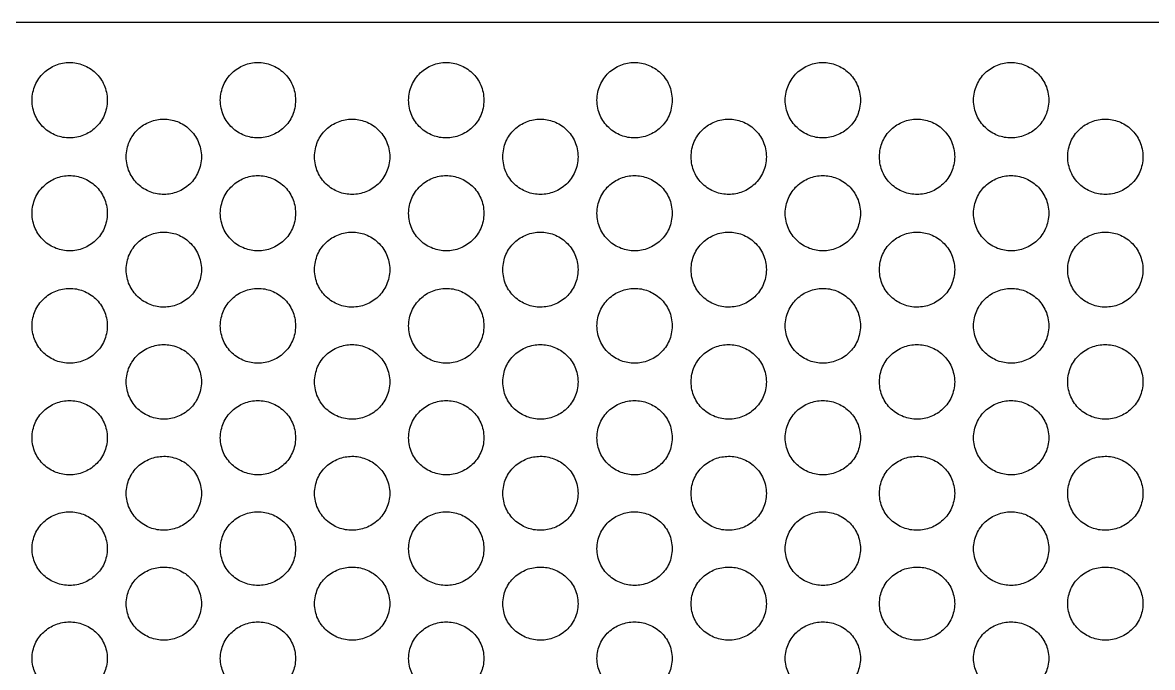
# Model space of a CAD drawing. Header units: millimetres. Extents: x 750 to 8479, y 2174 to 4333.
# Drawn here: x 2512.2 to 2632.2, y 3689.8 to 3758.3 of the extents above; entities that cross this region are included whole.
import ezdxf

# ---------------------------------------------------------------- set-up
doc = ezdxf.new("R2010")
doc.units = ezdxf.units.MM
doc.header["$LTSCALE"] = 153.67
doc.layers.get('0').update_dxf_attribs({"linetype": 'CONTINUOUS'})
doc.layers.add('02___PRT_ALL_AXES', color=7, linetype='CONTINUOUS')

msp = doc.modelspace()

# ---------------------------------------------------------------- linework, layer by layer
at = {"linetype": 'Continuous'}
msp.add_line((2724.95991, 3758.32203), (2284.7516, 3758.32203), dxfattribs=at)
at = {"layer": '02___PRT_ALL_AXES', "linetype": 'Continuous'}
for points in [[(2513.16421, 3750.07099), (2513.18605, 3750.66372), (2513.39803, 3751.72381), (2514.34098, 3753.05694), (2515.68085, 3753.8961), (2517.14755, 3754.1724), (2518.62142, 3753.90724), (2519.97591, 3753.06981), (2520.92905, 3751.72978), (2521.14258, 3750.6661), (2521.16421, 3750.07099)], [(2533.16421, 3750.07099), (2533.18605, 3750.66372), (2533.39803, 3751.72381), (2534.34098, 3753.05694), (2535.68085, 3753.8961), (2537.14755, 3754.1724), (2538.62142, 3753.90724), (2539.97591, 3753.06981), (2540.92905, 3751.72978), (2541.14258, 3750.6661), (2541.16421, 3750.07099)], [(2553.16421, 3750.07099), (2553.18605, 3750.66372), (2553.39803, 3751.72381), (2554.34098, 3753.05694), (2555.68085, 3753.8961), (2557.14755, 3754.1724), (2558.62142, 3753.90724), (2559.97591, 3753.06981), (2560.92905, 3751.72978), (2561.14258, 3750.6661), (2561.16421, 3750.07099)], [(2573.16421, 3750.07099), (2573.18605, 3750.66372), (2573.39803, 3751.72381), (2574.34098, 3753.05694), (2575.68085, 3753.8961), (2577.14755, 3754.1724), (2578.62142, 3753.90724), (2579.97591, 3753.06981), (2580.92905, 3751.72978), (2581.14258, 3750.6661), (2581.16421, 3750.07099)], [(2593.16421, 3750.07099), (2593.18605, 3750.66372), (2593.39803, 3751.72381), (2594.34098, 3753.05694), (2595.68085, 3753.8961), (2597.14755, 3754.1724), (2598.62142, 3753.90724), (2599.97591, 3753.06981), (2600.92905, 3751.72978), (2601.14258, 3750.6661), (2601.16421, 3750.07099)], [(2613.16421, 3750.07099), (2613.18605, 3750.66372), (2613.39803, 3751.72381), (2614.34098, 3753.05694), (2615.68085, 3753.8961), (2617.14755, 3754.1724), (2618.62142, 3753.90724), (2619.97591, 3753.06981), (2620.92905, 3751.72978), (2621.14258, 3750.6661), (2621.16421, 3750.07099)], [(2521.16421, 3750.07099), (2521.14237, 3749.47826), (2520.93039, 3748.41844), (2519.98744, 3747.08618), (2518.64757, 3746.24783), (2517.18087, 3745.97183), (2515.707, 3746.23669), (2514.35251, 3747.07332), (2513.39937, 3748.41247), (2513.18584, 3749.47588), (2513.16421, 3750.07099)], [(2541.16421, 3750.07099), (2541.14237, 3749.47826), (2540.93039, 3748.41844), (2539.98744, 3747.08618), (2538.64757, 3746.24783), (2537.18087, 3745.97183), (2535.707, 3746.23669), (2534.35251, 3747.07332), (2533.39937, 3748.41247), (2533.18584, 3749.47588), (2533.16421, 3750.07099)], [(2561.16421, 3750.07099), (2561.14237, 3749.47826), (2560.93039, 3748.41844), (2559.98744, 3747.08618), (2558.64757, 3746.24783), (2557.18087, 3745.97183), (2555.707, 3746.23669), (2554.35251, 3747.07332), (2553.39937, 3748.41247), (2553.18584, 3749.47588), (2553.16421, 3750.07099)], [(2581.16421, 3750.07099), (2581.14237, 3749.47826), (2580.93039, 3748.41844), (2579.98744, 3747.08618), (2578.64757, 3746.24783), (2577.18087, 3745.97183), (2575.707, 3746.23669), (2574.35251, 3747.07332), (2573.39937, 3748.41247), (2573.18584, 3749.47588), (2573.16421, 3750.07099)], [(2601.16421, 3750.07099), (2601.14237, 3749.47826), (2600.93039, 3748.41844), (2599.98744, 3747.08618), (2598.64757, 3746.24783), (2597.18087, 3745.97183), (2595.707, 3746.23669), (2594.35251, 3747.07332), (2593.39937, 3748.41247), (2593.18584, 3749.47588), (2593.16421, 3750.07099)], [(2621.16421, 3750.07099), (2621.14237, 3749.47826), (2620.93039, 3748.41844), (2619.98744, 3747.08618), (2618.64757, 3746.24783), (2617.18087, 3745.97183), (2615.707, 3746.23669), (2614.35251, 3747.07332), (2613.39937, 3748.41247), (2613.18584, 3749.47588), (2613.16421, 3750.07099)], [(2523.16421, 3744.06082), (2523.18605, 3744.6529), (2523.39803, 3745.71193), (2524.34098, 3747.04391), (2525.68085, 3747.88245), (2527.14755, 3748.15856), (2528.62142, 3747.89358), (2529.97591, 3747.05677), (2530.92905, 3745.71789), (2531.14258, 3744.65528), (2531.16421, 3744.06082)], [(2543.16421, 3744.06082), (2543.18605, 3744.6529), (2543.39803, 3745.71193), (2544.34098, 3747.04391), (2545.68085, 3747.88245), (2547.14755, 3748.15856), (2548.62142, 3747.89358), (2549.97591, 3747.05677), (2550.92905, 3745.71789), (2551.14258, 3744.65528), (2551.16421, 3744.06082)], [(2563.16421, 3744.06082), (2563.18605, 3744.6529), (2563.39803, 3745.71193), (2564.34098, 3747.04391), (2565.68085, 3747.88245), (2567.14755, 3748.15856), (2568.62142, 3747.89358), (2569.97591, 3747.05677), (2570.92905, 3745.71789), (2571.14258, 3744.65528), (2571.16421, 3744.06082)], [(2583.16421, 3744.06082), (2583.18605, 3744.6529), (2583.39803, 3745.71193), (2584.34098, 3747.04391), (2585.68085, 3747.88245), (2587.14755, 3748.15856), (2588.62142, 3747.89358), (2589.97591, 3747.05677), (2590.92905, 3745.71789), (2591.14258, 3744.65528), (2591.16421, 3744.06082)], [(2603.16421, 3744.06082), (2603.18605, 3744.6529), (2603.39803, 3745.71193), (2604.34098, 3747.04391), (2605.68085, 3747.88245), (2607.14755, 3748.15856), (2608.62142, 3747.89358), (2609.97591, 3747.05677), (2610.92905, 3745.71789), (2611.14258, 3744.65528), (2611.16421, 3744.06082)], [(2623.16421, 3744.06082), (2623.18605, 3744.6529), (2623.39803, 3745.71193), (2624.34098, 3747.04391), (2625.68085, 3747.88245), (2627.14755, 3748.15856), (2628.62142, 3747.89358), (2629.97591, 3747.05677), (2630.92905, 3745.71789), (2631.14258, 3744.65528), (2631.16421, 3744.06082)], [(2531.16421, 3744.06082), (2531.14237, 3743.46874), (2530.93039, 3742.41017), (2529.98744, 3741.07968), (2528.64757, 3740.24254), (2527.18087, 3739.96695), (2525.707, 3740.23142), (2524.35251, 3741.06684), (2523.39937, 3742.40421), (2523.18584, 3743.46636), (2523.16421, 3744.06082)], [(2551.16421, 3744.06082), (2551.14237, 3743.46874), (2550.93039, 3742.41017), (2549.98744, 3741.07968), (2548.64757, 3740.24254), (2547.18087, 3739.96695), (2545.707, 3740.23142), (2544.35251, 3741.06684), (2543.39937, 3742.40421), (2543.18584, 3743.46636), (2543.16421, 3744.06082)], [(2571.16421, 3744.06082), (2571.14237, 3743.46874), (2570.93039, 3742.41017), (2569.98744, 3741.07968), (2568.64757, 3740.24254), (2567.18087, 3739.96695), (2565.707, 3740.23142), (2564.35251, 3741.06684), (2563.39937, 3742.40421), (2563.18584, 3743.46636), (2563.16421, 3744.06082)], [(2591.16421, 3744.06082), (2591.14237, 3743.46874), (2590.93039, 3742.41017), (2589.98744, 3741.07968), (2588.64757, 3740.24254), (2587.18087, 3739.96695), (2585.707, 3740.23142), (2584.35251, 3741.06684), (2583.39937, 3742.40421), (2583.18584, 3743.46636), (2583.16421, 3744.06082)], [(2611.16421, 3744.06082), (2611.14237, 3743.46874), (2610.93039, 3742.41017), (2609.98744, 3741.07968), (2608.64757, 3740.24254), (2607.18087, 3739.96695), (2605.707, 3740.23142), (2604.35251, 3741.06684), (2603.39937, 3742.40421), (2603.18584, 3743.46636), (2603.16421, 3744.06082)], [(2631.16421, 3744.06082), (2631.14237, 3743.46874), (2630.93039, 3742.41017), (2629.98744, 3741.07968), (2628.64757, 3740.24254), (2627.18087, 3739.96695), (2625.707, 3740.23142), (2624.35251, 3741.06684), (2623.39937, 3742.40421), (2623.18584, 3743.46636), (2623.16421, 3744.06082)], [(2513.16421, 3738.05897), (2513.18605, 3738.65006), (2513.39803, 3739.70741), (2514.34098, 3741.03747), (2515.68085, 3741.87489), (2517.14755, 3742.15065), (2518.62142, 3741.88602), (2519.97591, 3741.05031), (2520.92905, 3739.71336), (2521.14258, 3738.65243), (2521.16421, 3738.05897)], [(2533.16421, 3738.05897), (2533.18605, 3738.65006), (2533.39803, 3739.70741), (2534.34098, 3741.03747), (2535.68085, 3741.87489), (2537.14755, 3742.15065), (2538.62142, 3741.88602), (2539.97591, 3741.05031), (2540.92905, 3739.71336), (2541.14258, 3738.65243), (2541.16421, 3738.05897)], [(2553.16421, 3738.05897), (2553.18605, 3738.65006), (2553.39803, 3739.70741), (2554.34098, 3741.03747), (2555.68085, 3741.87489), (2557.14755, 3742.15065), (2558.62142, 3741.88602), (2559.97591, 3741.05031), (2560.92905, 3739.71336), (2561.14258, 3738.65243), (2561.16421, 3738.05897)], [(2573.16421, 3738.05897), (2573.18605, 3738.65006), (2573.39803, 3739.70741), (2574.34098, 3741.03747), (2575.68085, 3741.87489), (2577.14755, 3742.15065), (2578.62142, 3741.88602), (2579.97591, 3741.05031), (2580.92905, 3739.71336), (2581.14258, 3738.65243), (2581.16421, 3738.05897)], [(2593.16421, 3738.05897), (2593.18605, 3738.65006), (2593.39803, 3739.70741), (2594.34098, 3741.03747), (2595.68085, 3741.87489), (2597.14755, 3742.15065), (2598.62142, 3741.88602), (2599.97591, 3741.05031), (2600.92905, 3739.71336), (2601.14258, 3738.65243), (2601.16421, 3738.05897)], [(2613.16421, 3738.05897), (2613.18605, 3738.65006), (2613.39803, 3739.70741), (2614.34098, 3741.03747), (2615.68085, 3741.87489), (2617.14755, 3742.15065), (2618.62142, 3741.88602), (2619.97591, 3741.05031), (2620.92905, 3739.71336), (2621.14258, 3738.65243), (2621.16421, 3738.05897)], [(2521.16421, 3738.05897), (2521.14237, 3737.46788), (2520.93039, 3736.41119), (2519.98744, 3735.08325), (2518.64757, 3734.2478), (2517.18087, 3733.97279), (2515.707, 3734.23671), (2514.35251, 3735.07043), (2513.39937, 3736.40524), (2513.18584, 3737.46551), (2513.16421, 3738.05897)], [(2541.16421, 3738.05897), (2541.14237, 3737.46788), (2540.93039, 3736.41119), (2539.98744, 3735.08325), (2538.64757, 3734.2478), (2537.18087, 3733.97279), (2535.707, 3734.23671), (2534.35251, 3735.07043), (2533.39937, 3736.40524), (2533.18584, 3737.46551), (2533.16421, 3738.05897)], [(2561.16421, 3738.05897), (2561.14237, 3737.46788), (2560.93039, 3736.41119), (2559.98744, 3735.08325), (2558.64757, 3734.2478), (2557.18087, 3733.97279), (2555.707, 3734.23671), (2554.35251, 3735.07043), (2553.39937, 3736.40524), (2553.18584, 3737.46551), (2553.16421, 3738.05897)], [(2581.16421, 3738.05897), (2581.14237, 3737.46788), (2580.93039, 3736.41119), (2579.98744, 3735.08325), (2578.64757, 3734.2478), (2577.18087, 3733.97279), (2575.707, 3734.23671), (2574.35251, 3735.07043), (2573.39937, 3736.40524), (2573.18584, 3737.46551), (2573.16421, 3738.05897)], [(2601.16421, 3738.05897), (2601.14237, 3737.46788), (2600.93039, 3736.41119), (2599.98744, 3735.08325), (2598.64757, 3734.2478), (2597.18087, 3733.97279), (2595.707, 3734.23671), (2594.35251, 3735.07043), (2593.39937, 3736.40524), (2593.18584, 3737.46551), (2593.16421, 3738.05897)], [(2621.16421, 3738.05897), (2621.14237, 3737.46788), (2620.93039, 3736.41119), (2619.98744, 3735.08325), (2618.64757, 3734.2478), (2617.18087, 3733.97279), (2615.707, 3734.23671), (2614.35251, 3735.07043), (2613.39937, 3736.40524), (2613.18584, 3737.46551), (2613.16421, 3738.05897)], [(2523.16421, 3732.06895), (2523.18605, 3732.6587), (2523.39803, 3733.71375), (2524.34098, 3735.04112), (2525.68085, 3735.87694), (2527.14755, 3736.15219), (2528.62142, 3735.88805), (2529.97591, 3735.05394), (2530.92905, 3733.71969), (2531.14258, 3732.66107), (2531.16421, 3732.06895)], [(2543.16421, 3732.06895), (2543.18605, 3732.6587), (2543.39803, 3733.71375), (2544.34098, 3735.04112), (2545.68085, 3735.87694), (2547.14755, 3736.15219), (2548.62142, 3735.88805), (2549.97591, 3735.05394), (2550.92905, 3733.71969), (2551.14258, 3732.66107), (2551.16421, 3732.06895)], [(2563.16421, 3732.06895), (2563.18605, 3732.6587), (2563.39803, 3733.71375), (2564.34098, 3735.04112), (2565.68085, 3735.87694), (2567.14755, 3736.15219), (2568.62142, 3735.88805), (2569.97591, 3735.05394), (2570.92905, 3733.71969), (2571.14258, 3732.66107), (2571.16421, 3732.06895)], [(2583.16421, 3732.06895), (2583.18605, 3732.6587), (2583.39803, 3733.71375), (2584.34098, 3735.04112), (2585.68085, 3735.87694), (2587.14755, 3736.15219), (2588.62142, 3735.88805), (2589.97591, 3735.05394), (2590.92905, 3733.71969), (2591.14258, 3732.66107), (2591.16421, 3732.06895)], [(2603.16421, 3732.06895), (2603.18605, 3732.6587), (2603.39803, 3733.71375), (2604.34098, 3735.04112), (2605.68085, 3735.87694), (2607.14755, 3736.15219), (2608.62142, 3735.88805), (2609.97591, 3735.05394), (2610.92905, 3733.71969), (2611.14258, 3732.66107), (2611.16421, 3732.06895)], [(2623.16421, 3732.06895), (2623.18605, 3732.6587), (2623.39803, 3733.71375), (2624.34098, 3735.04112), (2625.68085, 3735.87694), (2627.14755, 3736.15219), (2628.62142, 3735.88805), (2629.97591, 3735.05394), (2630.92905, 3733.71969), (2631.14258, 3732.66107), (2631.16421, 3732.06895)], [(2531.16421, 3732.06895), (2531.14237, 3731.4792), (2530.93039, 3730.425), (2529.98744, 3729.10038), (2528.64757, 3728.26712), (2527.18087, 3727.99285), (2525.707, 3728.25606), (2524.35251, 3729.0876), (2523.39937, 3730.41907), (2523.18584, 3731.47683), (2523.16421, 3732.06895)], [(2551.16421, 3732.06895), (2551.14237, 3731.4792), (2550.93039, 3730.425), (2549.98744, 3729.10038), (2548.64757, 3728.26712), (2547.18087, 3727.99285), (2545.707, 3728.25606), (2544.35251, 3729.0876), (2543.39937, 3730.41907), (2543.18584, 3731.47683), (2543.16421, 3732.06895)], [(2571.16421, 3732.06895), (2571.14237, 3731.4792), (2570.93039, 3730.425), (2569.98744, 3729.10038), (2568.64757, 3728.26712), (2567.18087, 3727.99285), (2565.707, 3728.25606), (2564.35251, 3729.0876), (2563.39937, 3730.41907), (2563.18584, 3731.47683), (2563.16421, 3732.06895)], [(2591.16421, 3732.06895), (2591.14237, 3731.4792), (2590.93039, 3730.425), (2589.98744, 3729.10038), (2588.64757, 3728.26712), (2587.18087, 3727.99285), (2585.707, 3728.25606), (2584.35251, 3729.0876), (2583.39937, 3730.41907), (2583.18584, 3731.47683), (2583.16421, 3732.06895)], [(2611.16421, 3732.06895), (2611.14237, 3731.4792), (2610.93039, 3730.425), (2609.98744, 3729.10038), (2608.64757, 3728.26712), (2607.18087, 3727.99285), (2605.707, 3728.25606), (2604.35251, 3729.0876), (2603.39937, 3730.41907), (2603.18584, 3731.47683), (2603.16421, 3732.06895)], [(2631.16421, 3732.06895), (2631.14237, 3731.4792), (2630.93039, 3730.425), (2629.98744, 3729.10038), (2628.64757, 3728.26712), (2627.18087, 3727.99285), (2625.707, 3728.25606), (2624.35251, 3729.0876), (2623.39937, 3730.41907), (2623.18584, 3731.47683), (2623.16421, 3732.06895)], [(2513.16421, 3726.09426), (2513.18605, 3726.68232), (2513.39803, 3727.73447), (2514.34098, 3729.05837), (2515.68085, 3729.8921), (2517.14755, 3730.16667), (2518.62142, 3729.90317), (2519.97591, 3729.07115), (2520.92905, 3727.74039), (2521.14258, 3726.68469), (2521.16421, 3726.09426)], [(2533.16421, 3726.09426), (2533.18605, 3726.68232), (2533.39803, 3727.73447), (2534.34098, 3729.05837), (2535.68085, 3729.8921), (2537.14755, 3730.16667), (2538.62142, 3729.90317), (2539.97591, 3729.07115), (2540.92905, 3727.74039), (2541.14258, 3726.68469), (2541.16421, 3726.09426)], [(2553.16421, 3726.09426), (2553.18605, 3726.68232), (2553.39803, 3727.73447), (2554.34098, 3729.05837), (2555.68085, 3729.8921), (2557.14755, 3730.16667), (2558.62142, 3729.90317), (2559.97591, 3729.07115), (2560.92905, 3727.74039), (2561.14258, 3726.68469), (2561.16421, 3726.09426)], [(2573.16421, 3726.09426), (2573.18605, 3726.68232), (2573.39803, 3727.73447), (2574.34098, 3729.05837), (2575.68085, 3729.8921), (2577.14755, 3730.16667), (2578.62142, 3729.90317), (2579.97591, 3729.07115), (2580.92905, 3727.74039), (2581.14258, 3726.68469), (2581.16421, 3726.09426)], [(2593.16421, 3726.09426), (2593.18605, 3726.68232), (2593.39803, 3727.73447), (2594.34098, 3729.05837), (2595.68085, 3729.8921), (2597.14755, 3730.16667), (2598.62142, 3729.90317), (2599.97591, 3729.07115), (2600.92905, 3727.74039), (2601.14258, 3726.68469), (2601.16421, 3726.09426)], [(2613.16421, 3726.09426), (2613.18605, 3726.68232), (2613.39803, 3727.73447), (2614.34098, 3729.05837), (2615.68085, 3729.8921), (2617.14755, 3730.16667), (2618.62142, 3729.90317), (2619.97591, 3729.07115), (2620.92905, 3727.74039), (2621.14258, 3726.68469), (2621.16421, 3726.09426)], [(2521.16421, 3726.09426), (2521.14237, 3725.5062), (2520.93039, 3724.4551), (2519.98744, 3723.13458), (2518.64757, 3722.30399), (2517.18087, 3722.03061), (2515.707, 3722.29296), (2514.35251, 3723.12183), (2513.39937, 3724.44918), (2513.18584, 3725.50383), (2513.16421, 3726.09426)], [(2541.16421, 3726.09426), (2541.14237, 3725.5062), (2540.93039, 3724.4551), (2539.98744, 3723.13458), (2538.64757, 3722.30399), (2537.18087, 3722.03061), (2535.707, 3722.29296), (2534.35251, 3723.12183), (2533.39937, 3724.44918), (2533.18584, 3725.50383), (2533.16421, 3726.09426)], [(2561.16421, 3726.09426), (2561.14237, 3725.5062), (2560.93039, 3724.4551), (2559.98744, 3723.13458), (2558.64757, 3722.30399), (2557.18087, 3722.03061), (2555.707, 3722.29296), (2554.35251, 3723.12183), (2553.39937, 3724.44918), (2553.18584, 3725.50383), (2553.16421, 3726.09426)], [(2581.16421, 3726.09426), (2581.14237, 3725.5062), (2580.93039, 3724.4551), (2579.98744, 3723.13458), (2578.64757, 3722.30399), (2577.18087, 3722.03061), (2575.707, 3722.29296), (2574.35251, 3723.12183), (2573.39937, 3724.44918), (2573.18584, 3725.50383), (2573.16421, 3726.09426)], [(2601.16421, 3726.09426), (2601.14237, 3725.5062), (2600.93039, 3724.4551), (2599.98744, 3723.13458), (2598.64757, 3722.30399), (2597.18087, 3722.03061), (2595.707, 3722.29296), (2594.35251, 3723.12183), (2593.39937, 3724.44918), (2593.18584, 3725.50383), (2593.16421, 3726.09426)], [(2621.16421, 3726.09426), (2621.14237, 3725.5062), (2620.93039, 3724.4551), (2619.98744, 3723.13458), (2618.64757, 3722.30399), (2617.18087, 3722.03061), (2615.707, 3722.29296), (2614.35251, 3723.12183), (2613.39937, 3724.44918), (2613.18584, 3725.50383), (2613.16421, 3726.09426)], [(2523.16421, 3720.13838), (2523.18605, 3720.72442), (2523.39803, 3721.77304), (2524.34098, 3723.09269), (2525.68085, 3723.92385), (2527.14755, 3724.19758), (2528.62142, 3723.93489), (2529.97591, 3723.10543), (2530.92905, 3721.77894), (2531.14258, 3720.72678), (2531.16421, 3720.13838)], [(2543.16421, 3720.13838), (2543.18605, 3720.72442), (2543.39803, 3721.77304), (2544.34098, 3723.09269), (2545.68085, 3723.92385), (2547.14755, 3724.19758), (2548.62142, 3723.93489), (2549.97591, 3723.10543), (2550.92905, 3721.77894), (2551.14258, 3720.72678), (2551.16421, 3720.13838)], [(2563.16421, 3720.13838), (2563.18605, 3720.72442), (2563.39803, 3721.77304), (2564.34098, 3723.09269), (2565.68085, 3723.92385), (2567.14755, 3724.19758), (2568.62142, 3723.93489), (2569.97591, 3723.10543), (2570.92905, 3721.77894), (2571.14258, 3720.72678), (2571.16421, 3720.13838)], [(2583.16421, 3720.13838), (2583.18605, 3720.72442), (2583.39803, 3721.77304), (2584.34098, 3723.09269), (2585.68085, 3723.92385), (2587.14755, 3724.19758), (2588.62142, 3723.93489), (2589.97591, 3723.10543), (2590.92905, 3721.77894), (2591.14258, 3720.72678), (2591.16421, 3720.13838)], [(2603.16421, 3720.13838), (2603.18605, 3720.72442), (2603.39803, 3721.77304), (2604.34098, 3723.09269), (2605.68085, 3723.92385), (2607.14755, 3724.19758), (2608.62142, 3723.93489), (2609.97591, 3723.10543), (2610.92905, 3721.77894), (2611.14258, 3720.72678), (2611.16421, 3720.13838)], [(2623.16421, 3720.13838), (2623.18605, 3720.72442), (2623.39803, 3721.77304), (2624.34098, 3723.09269), (2625.68085, 3723.92385), (2627.14755, 3724.19758), (2628.62142, 3723.93489), (2629.97591, 3723.10543), (2630.92905, 3721.77894), (2631.14258, 3720.72678), (2631.16421, 3720.13838)], [(2531.16421, 3720.13838), (2531.14237, 3719.55234), (2530.93039, 3718.50497), (2529.98744, 3717.18931), (2528.64757, 3716.36189), (2527.18087, 3716.08956), (2525.707, 3716.3509), (2524.35251, 3717.17662), (2523.39937, 3718.49907), (2523.18584, 3719.54999), (2523.16421, 3720.13838)], [(2551.16421, 3720.13838), (2551.14237, 3719.55234), (2550.93039, 3718.50497), (2549.98744, 3717.18931), (2548.64757, 3716.36189), (2547.18087, 3716.08956), (2545.707, 3716.3509), (2544.35251, 3717.17662), (2543.39937, 3718.49907), (2543.18584, 3719.54999), (2543.16421, 3720.13838)], [(2571.16421, 3720.13838), (2571.14237, 3719.55234), (2570.93039, 3718.50497), (2569.98744, 3717.18931), (2568.64757, 3716.36189), (2567.18087, 3716.08956), (2565.707, 3716.3509), (2564.35251, 3717.17662), (2563.39937, 3718.49907), (2563.18584, 3719.54999), (2563.16421, 3720.13838)], [(2591.16421, 3720.13838), (2591.14237, 3719.55234), (2590.93039, 3718.50497), (2589.98744, 3717.18931), (2588.64757, 3716.36189), (2587.18087, 3716.08956), (2585.707, 3716.3509), (2584.35251, 3717.17662), (2583.39937, 3718.49907), (2583.18584, 3719.54999), (2583.16421, 3720.13838)], [(2611.16421, 3720.13838), (2611.14237, 3719.55234), (2610.93039, 3718.50497), (2609.98744, 3717.18931), (2608.64757, 3716.36189), (2607.18087, 3716.08956), (2605.707, 3716.3509), (2604.35251, 3717.17662), (2603.39937, 3718.49907), (2603.18584, 3719.54999), (2603.16421, 3720.13838)], [(2631.16421, 3720.13838), (2631.14237, 3719.55234), (2630.93039, 3718.50497), (2629.98744, 3717.18931), (2628.64757, 3716.36189), (2627.18087, 3716.08956), (2625.707, 3716.3509), (2624.35251, 3717.17662), (2623.39937, 3718.49907), (2623.18584, 3719.54999), (2623.16421, 3720.13838)], [(2513.16421, 3714.2048), (2513.18605, 3714.78847), (2513.39803, 3715.83294), (2514.34098, 3717.14759), (2515.68085, 3717.97568), (2517.14755, 3718.24842), (2518.62142, 3717.98668), (2519.97591, 3717.16028), (2520.92905, 3715.83883), (2521.14258, 3714.79082), (2521.16421, 3714.2048)], [(2533.16421, 3714.2048), (2533.18605, 3714.78847), (2533.39803, 3715.83294), (2534.34098, 3717.14759), (2535.68085, 3717.97568), (2537.14755, 3718.24842), (2538.62142, 3717.98668), (2539.97591, 3717.16028), (2540.92905, 3715.83883), (2541.14258, 3714.79082), (2541.16421, 3714.2048)], [(2553.16421, 3714.2048), (2553.18605, 3714.78847), (2553.39803, 3715.83294), (2554.34098, 3717.14759), (2555.68085, 3717.97568), (2557.14755, 3718.24842), (2558.62142, 3717.98668), (2559.97591, 3717.16028), (2560.92905, 3715.83883), (2561.14258, 3714.79082), (2561.16421, 3714.2048)], [(2573.16421, 3714.2048), (2573.18605, 3714.78847), (2573.39803, 3715.83294), (2574.34098, 3717.14759), (2575.68085, 3717.97568), (2577.14755, 3718.24842), (2578.62142, 3717.98668), (2579.97591, 3717.16028), (2580.92905, 3715.83883), (2581.14258, 3714.79082), (2581.16421, 3714.2048)], [(2593.16421, 3714.2048), (2593.18605, 3714.78847), (2593.39803, 3715.83294), (2594.34098, 3717.14759), (2595.68085, 3717.97568), (2597.14755, 3718.24842), (2598.62142, 3717.98668), (2599.97591, 3717.16028), (2600.92905, 3715.83883), (2601.14258, 3714.79082), (2601.16421, 3714.2048)], [(2613.16421, 3714.2048), (2613.18605, 3714.78847), (2613.39803, 3715.83294), (2614.34098, 3717.14759), (2615.68085, 3717.97568), (2617.14755, 3718.24842), (2618.62142, 3717.98668), (2619.97591, 3717.16028), (2620.92905, 3715.83883), (2621.14258, 3714.79082), (2621.16421, 3714.2048)], [(2521.16421, 3714.2048), (2521.14237, 3713.62113), (2520.93039, 3712.57808), (2519.98744, 3711.26806), (2518.64757, 3710.44428), (2517.18087, 3710.17316), (2515.707, 3710.43334), (2514.35251, 3711.25542), (2513.39937, 3712.57221), (2513.18584, 3713.61878), (2513.16421, 3714.2048)], [(2541.16421, 3714.2048), (2541.14237, 3713.62113), (2540.93039, 3712.57808), (2539.98744, 3711.26806), (2538.64757, 3710.44428), (2537.18087, 3710.17316), (2535.707, 3710.43334), (2534.35251, 3711.25542), (2533.39937, 3712.57221), (2533.18584, 3713.61878), (2533.16421, 3714.2048)], [(2561.16421, 3714.2048), (2561.14237, 3713.62113), (2560.93039, 3712.57808), (2559.98744, 3711.26806), (2558.64757, 3710.44428), (2557.18087, 3710.17316), (2555.707, 3710.43334), (2554.35251, 3711.25542), (2553.39937, 3712.57221), (2553.18584, 3713.61878), (2553.16421, 3714.2048)], [(2581.16421, 3714.2048), (2581.14237, 3713.62113), (2580.93039, 3712.57808), (2579.98744, 3711.26806), (2578.64757, 3710.44428), (2577.18087, 3710.17316), (2575.707, 3710.43334), (2574.35251, 3711.25542), (2573.39937, 3712.57221), (2573.18584, 3713.61878), (2573.16421, 3714.2048)], [(2601.16421, 3714.2048), (2601.14237, 3713.62113), (2600.93039, 3712.57808), (2599.98744, 3711.26806), (2598.64757, 3710.44428), (2597.18087, 3710.17316), (2595.707, 3710.43334), (2594.35251, 3711.25542), (2593.39937, 3712.57221), (2593.18584, 3713.61878), (2593.16421, 3714.2048)], [(2621.16421, 3714.2048), (2621.14237, 3713.62113), (2620.93039, 3712.57808), (2619.98744, 3711.26806), (2618.64757, 3710.44428), (2617.18087, 3710.17316), (2615.707, 3710.43334), (2614.35251, 3711.25542), (2613.39937, 3712.57221), (2613.18584, 3713.61878), (2613.16421, 3714.2048)], [(2523.16421, 3708.29697), (2523.18605, 3708.87793), (2523.39803, 3709.91766), (2524.34098, 3711.22652), (2525.68085, 3712.05106), (2527.14755, 3712.32265), (2528.62142, 3712.06202), (2529.97591, 3711.23916), (2530.92905, 3709.92351), (2531.14258, 3708.88027), (2531.16421, 3708.29697)], [(2543.16421, 3708.29697), (2543.18605, 3708.87793), (2543.39803, 3709.91766), (2544.34098, 3711.22652), (2545.68085, 3712.05106), (2547.14755, 3712.32265), (2548.62142, 3712.06202), (2549.97591, 3711.23916), (2550.92905, 3709.92351), (2551.14258, 3708.88027), (2551.16421, 3708.29697)], [(2563.16421, 3708.29697), (2563.18605, 3708.87793), (2563.39803, 3709.91766), (2564.34098, 3711.22652), (2565.68085, 3712.05106), (2567.14755, 3712.32265), (2568.62142, 3712.06202), (2569.97591, 3711.23916), (2570.92905, 3709.92351), (2571.14258, 3708.88027), (2571.16421, 3708.29697)], [(2583.16421, 3708.29697), (2583.18605, 3708.87793), (2583.39803, 3709.91766), (2584.34098, 3711.22652), (2585.68085, 3712.05106), (2587.14755, 3712.32265), (2588.62142, 3712.06202), (2589.97591, 3711.23916), (2590.92905, 3709.92351), (2591.14258, 3708.88027), (2591.16421, 3708.29697)], [(2603.16421, 3708.29697), (2603.18605, 3708.87793), (2603.39803, 3709.91766), (2604.34098, 3711.22652), (2605.68085, 3712.05106), (2607.14755, 3712.32265), (2608.62142, 3712.06202), (2609.97591, 3711.23916), (2610.92905, 3709.92351), (2611.14258, 3708.88027), (2611.16421, 3708.29697)], [(2623.16421, 3708.29697), (2623.18605, 3708.87793), (2623.39803, 3709.91766), (2624.34098, 3711.22652), (2625.68085, 3712.05106), (2627.14755, 3712.32265), (2628.62142, 3712.06202), (2629.97591, 3711.23916), (2630.92905, 3709.92351), (2631.14258, 3708.88027), (2631.16421, 3708.29697)], [(2531.16421, 3708.29697), (2531.14237, 3707.71601), (2530.93039, 3706.6779), (2529.98744, 3705.37428), (2528.64757, 3704.55462), (2527.18087, 3704.28487), (2525.707, 3704.54373), (2524.35251, 3705.36171), (2523.39937, 3706.67206), (2523.18584, 3707.71367), (2523.16421, 3708.29697)], [(2551.16421, 3708.29697), (2551.14237, 3707.71601), (2550.93039, 3706.6779), (2549.98744, 3705.37428), (2548.64757, 3704.55462), (2547.18087, 3704.28487), (2545.707, 3704.54373), (2544.35251, 3705.36171), (2543.39937, 3706.67206), (2543.18584, 3707.71367), (2543.16421, 3708.29697)], [(2571.16421, 3708.29697), (2571.14237, 3707.71601), (2570.93039, 3706.6779), (2569.98744, 3705.37428), (2568.64757, 3704.55462), (2567.18087, 3704.28487), (2565.707, 3704.54373), (2564.35251, 3705.36171), (2563.39937, 3706.67206), (2563.18584, 3707.71367), (2563.16421, 3708.29697)], [(2591.16421, 3708.29697), (2591.14237, 3707.71601), (2590.93039, 3706.6779), (2589.98744, 3705.37428), (2588.64757, 3704.55462), (2587.18087, 3704.28487), (2585.707, 3704.54373), (2584.35251, 3705.36171), (2583.39937, 3706.67206), (2583.18584, 3707.71367), (2583.16421, 3708.29697)], [(2611.16421, 3708.29697), (2611.14237, 3707.71601), (2610.93039, 3706.6779), (2609.98744, 3705.37428), (2608.64757, 3704.55462), (2607.18087, 3704.28487), (2605.707, 3704.54373), (2604.35251, 3705.36171), (2603.39937, 3706.67206), (2603.18584, 3707.71367), (2603.16421, 3708.29697)], [(2631.16421, 3708.29697), (2631.14237, 3707.71601), (2630.93039, 3706.6779), (2629.98744, 3705.37428), (2628.64757, 3704.55462), (2627.18087, 3704.28487), (2625.707, 3704.54373), (2624.35251, 3705.36171), (2623.39937, 3706.67206), (2623.18584, 3707.71367), (2623.16421, 3708.29697)], [(2513.16421, 3702.41834), (2513.18605, 3702.99625), (2513.39803, 3704.03063), (2514.34098, 3705.33294), (2515.68085, 3706.15346), (2517.14755, 3706.42374), (2518.62142, 3706.16436), (2519.97591, 3705.34552), (2520.92905, 3704.03645), (2521.14258, 3702.99858), (2521.16421, 3702.41834)], [(2533.16421, 3702.41834), (2533.18605, 3702.99625), (2533.39803, 3704.03063), (2534.34098, 3705.33294), (2535.68085, 3706.15346), (2537.14755, 3706.42374), (2538.62142, 3706.16436), (2539.97591, 3705.34552), (2540.92905, 3704.03645), (2541.14258, 3702.99858), (2541.16421, 3702.41834)], [(2553.16421, 3702.41834), (2553.18605, 3702.99625), (2553.39803, 3704.03063), (2554.34098, 3705.33294), (2555.68085, 3706.15346), (2557.14755, 3706.42374), (2558.62142, 3706.16436), (2559.97591, 3705.34552), (2560.92905, 3704.03645), (2561.14258, 3702.99858), (2561.16421, 3702.41834)], [(2573.16421, 3702.41834), (2573.18605, 3702.99625), (2573.39803, 3704.03063), (2574.34098, 3705.33294), (2575.68085, 3706.15346), (2577.14755, 3706.42374), (2578.62142, 3706.16436), (2579.97591, 3705.34552), (2580.92905, 3704.03645), (2581.14258, 3702.99858), (2581.16421, 3702.41834)], [(2593.16421, 3702.41834), (2593.18605, 3702.99625), (2593.39803, 3704.03063), (2594.34098, 3705.33294), (2595.68085, 3706.15346), (2597.14755, 3706.42374), (2598.62142, 3706.16436), (2599.97591, 3705.34552), (2600.92905, 3704.03645), (2601.14258, 3702.99858), (2601.16421, 3702.41834)], [(2613.16421, 3702.41834), (2613.18605, 3702.99625), (2613.39803, 3704.03063), (2614.34098, 3705.33294), (2615.68085, 3706.15346), (2617.14755, 3706.42374), (2618.62142, 3706.16436), (2619.97591, 3705.34552), (2620.92905, 3704.03645), (2621.14258, 3702.99858), (2621.16421, 3702.41834)], [(2521.16421, 3702.41834), (2521.14237, 3701.84043), (2520.93039, 3700.80787), (2519.98744, 3699.51142), (2518.64757, 3698.69635), (2517.18087, 3698.42813), (2515.707, 3698.68553), (2514.35251, 3699.49891), (2513.39937, 3700.80206), (2513.18584, 3701.8381), (2513.16421, 3702.41834)], [(2541.16421, 3702.41834), (2541.14237, 3701.84043), (2540.93039, 3700.80787), (2539.98744, 3699.51142), (2538.64757, 3698.69635), (2537.18087, 3698.42813), (2535.707, 3698.68553), (2534.35251, 3699.49891), (2533.39937, 3700.80206), (2533.18584, 3701.8381), (2533.16421, 3702.41834)], [(2561.16421, 3702.41834), (2561.14237, 3701.84043), (2560.93039, 3700.80787), (2559.98744, 3699.51142), (2558.64757, 3698.69635), (2557.18087, 3698.42813), (2555.707, 3698.68553), (2554.35251, 3699.49891), (2553.39937, 3700.80206), (2553.18584, 3701.8381), (2553.16421, 3702.41834)], [(2581.16421, 3702.41834), (2581.14237, 3701.84043), (2580.93039, 3700.80787), (2579.98744, 3699.51142), (2578.64757, 3698.69635), (2577.18087, 3698.42813), (2575.707, 3698.68553), (2574.35251, 3699.49891), (2573.39937, 3700.80206), (2573.18584, 3701.8381), (2573.16421, 3702.41834)], [(2601.16421, 3702.41834), (2601.14237, 3701.84043), (2600.93039, 3700.80787), (2599.98744, 3699.51142), (2598.64757, 3698.69635), (2597.18087, 3698.42813), (2595.707, 3698.68553), (2594.35251, 3699.49891), (2593.39937, 3700.80206), (2593.18584, 3701.8381), (2593.16421, 3702.41834)], [(2621.16421, 3702.41834), (2621.14237, 3701.84043), (2620.93039, 3700.80787), (2619.98744, 3699.51142), (2618.64757, 3698.69635), (2617.18087, 3698.42813), (2615.707, 3698.68553), (2614.35251, 3699.49891), (2613.39937, 3700.80206), (2613.18584, 3701.8381), (2613.16421, 3702.41834)], [(2523.16421, 3696.57235), (2523.18605, 3697.14688), (2523.39803, 3698.17529), (2524.34098, 3699.4703), (2525.68085, 3700.28631), (2527.14755, 3700.55513), (2528.62142, 3700.29716), (2529.97591, 3699.48281), (2530.92905, 3698.18109), (2531.14258, 3697.14919), (2531.16421, 3696.57235)], [(2543.16421, 3696.57235), (2543.18605, 3697.14688), (2543.39803, 3698.17529), (2544.34098, 3699.4703), (2545.68085, 3700.28631), (2547.14755, 3700.55513), (2548.62142, 3700.29716), (2549.97591, 3699.48281), (2550.92905, 3698.18109), (2551.14258, 3697.14919), (2551.16421, 3696.57235)], [(2563.16421, 3696.57235), (2563.18605, 3697.14688), (2563.39803, 3698.17529), (2564.34098, 3699.4703), (2565.68085, 3700.28631), (2567.14755, 3700.55513), (2568.62142, 3700.29716), (2569.97591, 3699.48281), (2570.92905, 3698.18109), (2571.14258, 3697.14919), (2571.16421, 3696.57235)], [(2583.16421, 3696.57235), (2583.18605, 3697.14688), (2583.39803, 3698.17529), (2584.34098, 3699.4703), (2585.68085, 3700.28631), (2587.14755, 3700.55513), (2588.62142, 3700.29716), (2589.97591, 3699.48281), (2590.92905, 3698.18109), (2591.14258, 3697.14919), (2591.16421, 3696.57235)], [(2603.16421, 3696.57235), (2603.18605, 3697.14688), (2603.39803, 3698.17529), (2604.34098, 3699.4703), (2605.68085, 3700.28631), (2607.14755, 3700.55513), (2608.62142, 3700.29716), (2609.97591, 3699.48281), (2610.92905, 3698.18109), (2611.14258, 3697.14919), (2611.16421, 3696.57235)], [(2623.16421, 3696.57235), (2623.18605, 3697.14688), (2623.39803, 3698.17529), (2624.34098, 3699.4703), (2625.68085, 3700.28631), (2627.14755, 3700.55513), (2628.62142, 3700.29716), (2629.97591, 3699.48281), (2630.92905, 3698.18109), (2631.14258, 3697.14919), (2631.16421, 3696.57235)], [(2531.16421, 3696.57235), (2531.14237, 3695.99782), (2530.93039, 3694.97142), (2529.98744, 3693.68288), (2528.64757, 3692.87289), (2527.18087, 3692.60636), (2525.707, 3692.86214), (2524.35251, 3693.67045), (2523.39937, 3694.96564), (2523.18584, 3695.99551), (2523.16421, 3696.57235)], [(2551.16421, 3696.57235), (2551.14237, 3695.99782), (2550.93039, 3694.97142), (2549.98744, 3693.68288), (2548.64757, 3692.87289), (2547.18087, 3692.60636), (2545.707, 3692.86214), (2544.35251, 3693.67045), (2543.39937, 3694.96564), (2543.18584, 3695.99551), (2543.16421, 3696.57235)], [(2571.16421, 3696.57235), (2571.14237, 3695.99782), (2570.93039, 3694.97142), (2569.98744, 3693.68288), (2568.64757, 3692.87289), (2567.18087, 3692.60636), (2565.707, 3692.86214), (2564.35251, 3693.67045), (2563.39937, 3694.96564), (2563.18584, 3695.99551), (2563.16421, 3696.57235)], [(2591.16421, 3696.57235), (2591.14237, 3695.99782), (2590.93039, 3694.97142), (2589.98744, 3693.68288), (2588.64757, 3692.87289), (2587.18087, 3692.60636), (2585.707, 3692.86214), (2584.35251, 3693.67045), (2583.39937, 3694.96564), (2583.18584, 3695.99551), (2583.16421, 3696.57235)], [(2611.16421, 3696.57235), (2611.14237, 3695.99782), (2610.93039, 3694.97142), (2609.98744, 3693.68288), (2608.64757, 3692.87289), (2607.18087, 3692.60636), (2605.707, 3692.86214), (2604.35251, 3693.67045), (2603.39937, 3694.96564), (2603.18584, 3695.99551), (2603.16421, 3696.57235)], [(2631.16421, 3696.57235), (2631.14237, 3695.99782), (2630.93039, 3694.97142), (2629.98744, 3693.68288), (2628.64757, 3692.87289), (2627.18087, 3692.60636), (2625.707, 3692.86214), (2624.35251, 3693.67045), (2623.39937, 3694.96564), (2623.18584, 3695.99551), (2623.16421, 3696.57235)], [(2513.16421, 3690.76241), (2513.18605, 3691.33322), (2513.39803, 3692.35507), (2514.34098, 3693.64202), (2515.68085, 3694.45305), (2517.14755, 3694.72024), (2518.62142, 3694.46383), (2519.97591, 3693.65445), (2520.92905, 3692.36083), (2521.14258, 3691.33552), (2521.16421, 3690.76241)], [(2533.16421, 3690.76241), (2533.18605, 3691.33322), (2533.39803, 3692.35507), (2534.34098, 3693.64202), (2535.68085, 3694.45305), (2537.14755, 3694.72024), (2538.62142, 3694.46383), (2539.97591, 3693.65445), (2540.92905, 3692.36083), (2541.14258, 3691.33552), (2541.16421, 3690.76241)], [(2553.16421, 3690.76241), (2553.18605, 3691.33322), (2553.39803, 3692.35507), (2554.34098, 3693.64202), (2555.68085, 3694.45305), (2557.14755, 3694.72024), (2558.62142, 3694.46383), (2559.97591, 3693.65445), (2560.92905, 3692.36083), (2561.14258, 3691.33552), (2561.16421, 3690.76241)], [(2573.16421, 3690.76241), (2573.18605, 3691.33322), (2573.39803, 3692.35507), (2574.34098, 3693.64202), (2575.68085, 3694.45305), (2577.14755, 3694.72024), (2578.62142, 3694.46383), (2579.97591, 3693.65445), (2580.92905, 3692.36083), (2581.14258, 3691.33552), (2581.16421, 3690.76241)], [(2593.16421, 3690.76241), (2593.18605, 3691.33322), (2593.39803, 3692.35507), (2594.34098, 3693.64202), (2595.68085, 3694.45305), (2597.14755, 3694.72024), (2598.62142, 3694.46383), (2599.97591, 3693.65445), (2600.92905, 3692.36083), (2601.14258, 3691.33552), (2601.16421, 3690.76241)], [(2613.16421, 3690.76241), (2613.18605, 3691.33322), (2613.39803, 3692.35507), (2614.34098, 3693.64202), (2615.68085, 3694.45305), (2617.14755, 3694.72024), (2618.62142, 3694.46383), (2619.97591, 3693.65445), (2620.92905, 3692.36083), (2621.14258, 3691.33552), (2621.16421, 3690.76241)], [(2521.16421, 3690.76241), (2521.14237, 3690.19161), (2520.93039, 3689.17195), (2519.98744, 3687.89208), (2518.64757, 3687.08764), (2517.18087, 3686.82295), (2515.707, 3687.07696), (2514.35251, 3687.87973), (2513.39937, 3689.16621), (2513.18584, 3690.18931), (2513.16421, 3690.76241)], [(2541.16421, 3690.76241), (2541.14237, 3690.19161), (2540.93039, 3689.17195), (2539.98744, 3687.89208), (2538.64757, 3687.08764), (2537.18087, 3686.82295), (2535.707, 3687.07696), (2534.35251, 3687.87973), (2533.39937, 3689.16621), (2533.18584, 3690.18931), (2533.16421, 3690.76241)], [(2561.16421, 3690.76241), (2561.14237, 3690.19161), (2560.93039, 3689.17195), (2559.98744, 3687.89208), (2558.64757, 3687.08764), (2557.18087, 3686.82295), (2555.707, 3687.07696), (2554.35251, 3687.87973), (2553.39937, 3689.16621), (2553.18584, 3690.18931), (2553.16421, 3690.76241)], [(2581.16421, 3690.76241), (2581.14237, 3690.19161), (2580.93039, 3689.17195), (2579.98744, 3687.89208), (2578.64757, 3687.08764), (2577.18087, 3686.82295), (2575.707, 3687.07696), (2574.35251, 3687.87973), (2573.39937, 3689.16621), (2573.18584, 3690.18931), (2573.16421, 3690.76241)], [(2601.16421, 3690.76241), (2601.14237, 3690.19161), (2600.93039, 3689.17195), (2599.98744, 3687.89208), (2598.64757, 3687.08764), (2597.18087, 3686.82295), (2595.707, 3687.07696), (2594.35251, 3687.87973), (2593.39937, 3689.16621), (2593.18584, 3690.18931), (2593.16421, 3690.76241)], [(2621.16421, 3690.76241), (2621.14237, 3690.19161), (2620.93039, 3689.17195), (2619.98744, 3687.89208), (2618.64757, 3687.08764), (2617.18087, 3686.82295), (2615.707, 3687.07696), (2614.35251, 3687.87973), (2613.39937, 3689.16621), (2613.18584, 3690.18931), (2613.16421, 3690.76241)]]:
    msp.add_open_spline(points, degree=3, dxfattribs=at)

doc.saveas('drawing.dxf')
